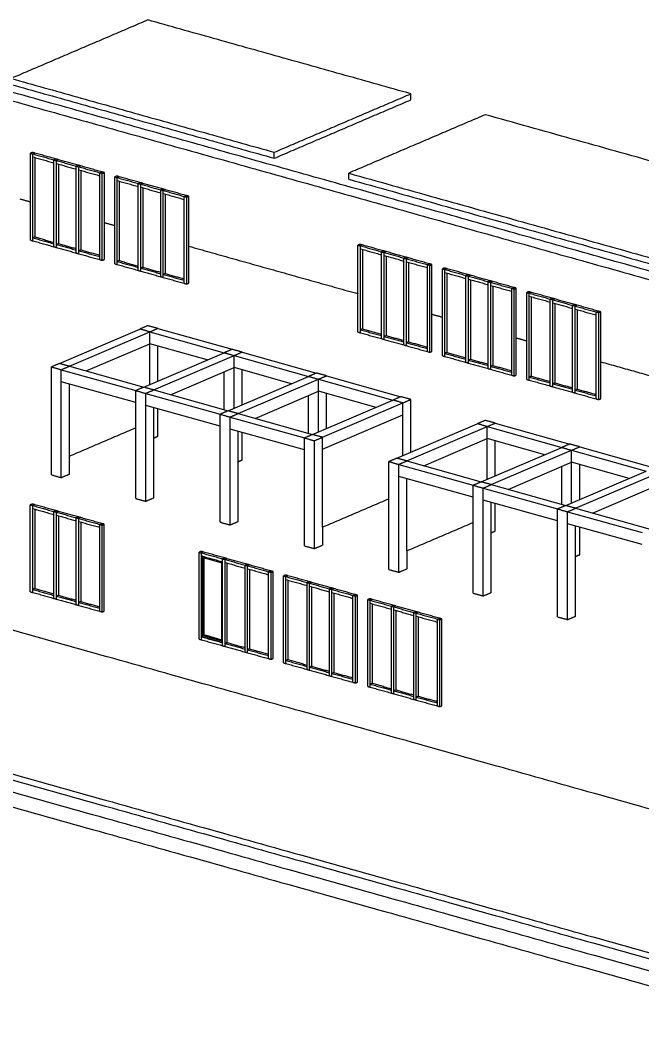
# Model space of a CAD drawing. Header units: millimetres. Extents: x 3762 to 3852, y 1236 to 1350.
# Drawn here: x 3800.55 to 3821.32, y 1309.18 to 1342.52 of the extents above; entities that cross this region are included whole.
import ezdxf

# ---------------------------------------------------------------- set-up
doc = ezdxf.new("R2010")
doc.units = ezdxf.units.MM
doc.layers.add('a-epipla', color=8, linetype='Continuous')

msp = doc.modelspace()

# ---------------------------------------------------------------- linework, layer by layer
at = {"layer": 'a-epipla'}
for p, q in [((3801.049, 1337.926), (3801.049, 1335.274)), ((3801.836, 1337.706), (3801.836, 1335.053)), ((3802.582, 1337.496), (3802.582, 1334.844)), ((3803.866, 1337.136), (3803.866, 1334.484)), ((3804.653, 1336.916), (3804.653, 1334.263)), ((3805.398, 1336.707), (3805.398, 1334.054)), ((3801.836, 1335.053), (3801.769, 1335.024)), ((3802.582, 1334.844), (3802.514, 1334.815)), ((3811.984, 1334.859), (3811.984, 1332.207)), ((3812.771, 1334.639), (3812.771, 1331.986)), ((3804.653, 1334.263), (3804.586, 1334.234)), ((3813.517, 1334.429), (3813.517, 1331.777)), ((3805.398, 1334.054), (3805.331, 1334.025)), ((3814.801, 1334.069), (3814.801, 1331.417)), ((3815.588, 1333.849), (3815.588, 1331.196)), ((3816.333, 1333.639), (3816.333, 1330.987)), ((3817.617, 1333.279), (3817.617, 1330.627)), ((3818.404, 1333.059), (3818.404, 1330.406)), ((3819.15, 1332.85), (3819.15, 1330.197)), ((3801.868, 1331.053), (3804.552, 1332.201)), ((3805.151, 1332.222), (3807.637, 1331.525)), ((3802.2, 1330.96), (3804.883, 1332.108)), ((3804.883, 1332.108), (3807.368, 1331.411)), ((3812.771, 1331.986), (3812.704, 1331.957)), ((3802.765, 1330.802), (3804.883, 1331.708)), ((3806.803, 1331.169), (3804.883, 1331.708)), ((3813.517, 1331.777), (3813.45, 1331.748)), ((3804.685, 1330.263), (3807.368, 1331.411)), ((3805.016, 1330.17), (3807.7, 1331.318)), ((3807.7, 1331.318), (3810.185, 1330.621)), ((3807.968, 1331.432), (3810.453, 1330.735)), ((3815.588, 1331.196), (3815.521, 1331.167)), ((3801.931, 1330.845), (3804.417, 1330.148)), ((3802.2, 1330.96), (3804.685, 1330.263)), ((3805.581, 1330.012), (3807.7, 1330.918)), ((3809.62, 1330.379), (3807.7, 1330.918)), ((3816.333, 1330.987), (3816.266, 1330.958)), ((3807.502, 1329.473), (3810.185, 1330.621)), ((3807.833, 1329.38), (3810.516, 1330.528)), ((3810.516, 1330.528), (3813.002, 1329.831)), ((3810.785, 1330.642), (3813.27, 1329.945)), ((3804.417, 1329.748), (3801.931, 1330.445)), ((3818.404, 1330.406), (3818.337, 1330.377)), ((3819.15, 1330.197), (3819.083, 1330.168)), ((3804.748, 1330.055), (3807.233, 1329.358)), ((3805.016, 1330.17), (3807.502, 1329.473)), ((3808.398, 1329.222), (3810.516, 1330.128)), ((3812.437, 1329.589), (3810.516, 1330.128)), ((3807.233, 1328.958), (3804.748, 1329.655)), ((3810.318, 1328.683), (3813.002, 1329.831)), ((3810.65, 1328.59), (3813.333, 1329.738)), ((3807.565, 1329.265), (3810.05, 1328.568)), ((3807.833, 1329.38), (3810.318, 1328.683)), ((3810.65, 1328.19), (3813.333, 1329.338)), ((3810.05, 1328.168), (3807.565, 1328.865)), ((3813.135, 1327.893), (3815.818, 1329.041)), ((3813.466, 1327.8), (3816.15, 1328.948)), ((3816.15, 1328.948), (3818.635, 1328.251)), ((3816.418, 1329.062), (3818.903, 1328.365)), ((3814.031, 1327.642), (3816.15, 1328.548)), ((3818.07, 1328.009), (3816.15, 1328.548)), ((3815.951, 1327.103), (3818.635, 1328.251)), ((3819.235, 1328.272), (3821.72, 1327.575)), ((3816.283, 1327.01), (3818.966, 1328.158)), ((3818.966, 1328.158), (3821.451, 1327.461)), ((3813.198, 1327.685), (3815.683, 1326.988)), ((3813.466, 1327.8), (3815.951, 1327.103)), ((3816.848, 1326.852), (3818.966, 1327.758)), ((3820.887, 1327.219), (3818.966, 1327.758)), ((3815.683, 1326.588), (3813.198, 1327.285)), ((3818.768, 1326.313), (3821.451, 1327.461)), ((3819.099, 1326.22), (3821.783, 1327.368)), ((3816.014, 1326.895), (3818.5, 1326.198)), ((3816.283, 1327.01), (3818.768, 1326.313)), ((3819.664, 1326.062), (3821.783, 1326.968)), ((3801.048, 1326.192), (3801.048, 1323.54)), ((3818.5, 1325.798), (3816.014, 1326.495)), ((3819.099, 1326.22), (3821.585, 1325.523)), ((3801.835, 1325.972), (3801.835, 1323.319)), ((3818.831, 1326.105), (3821.316, 1325.408)), ((3802.58, 1325.762), (3802.58, 1323.11)), ((3810.65, 1325.59), (3810.65, 1324.99)), ((3821.316, 1325.008), (3818.831, 1325.705)), ((3806.631, 1324.561), (3806.631, 1324.626)), ((3813.466, 1324.8), (3813.466, 1324.2)), ((3807.468, 1321.739), (3807.468, 1324.392)), ((3809.497, 1323.822), (3809.497, 1321.17)), ((3810.284, 1323.602), (3810.284, 1320.949)), ((3801.835, 1323.319), (3801.767, 1323.29)), ((3811.03, 1323.393), (3811.03, 1320.74)), ((3802.58, 1323.11), (3802.513, 1323.081)), ((3812.314, 1323.032), (3812.314, 1320.38)), ((3813.101, 1322.812), (3813.101, 1320.159)), ((3813.847, 1322.603), (3813.847, 1319.95)), ((3806.672, 1321.977), (3806.705, 1321.991)), ((3810.284, 1320.949), (3810.217, 1320.92)), ((3811.03, 1320.74), (3810.963, 1320.711)), ((3813.101, 1320.159), (3813.034, 1320.13)), ((3813.847, 1319.95), (3813.78, 1319.921))]:
    msp.add_line(p, q, dxfattribs=at)
at = {"layer": 'a-epipla', "color": 5, "lineweight": -3, "true_color": 0x0000ff}
for points in [[(3804.82, 1342.515), (3800.258, 1340.564)], [(3813.601, 1340.052), (3804.82, 1342.515)], [(3800.258, 1340.564), (3809.04, 1338.101)], [(3800.258, 1340.364), (3809.04, 1337.901)], [(3809.04, 1338.101), (3813.601, 1340.052)], [(3809.04, 1337.901), (3813.601, 1339.852)], [(3813.601, 1339.852), (3813.601, 1340.052)], [(3816.087, 1339.355), (3811.525, 1337.404)], [(3827.684, 1336.103), (3816.087, 1339.355)], [(3809.04, 1337.901), (3809.04, 1338.101)], [(3811.525, 1337.204), (3811.525, 1337.404)], [(3811.525, 1337.404), (3823.123, 1334.151)], [(3811.525, 1337.204), (3823.123, 1333.951)], [(3832.301, 1313.176), (3776.796, 1328.743)], [(3770.021, 1325.845), (3825.525, 1310.278)], [(3770.021, 1325.645), (3825.525, 1310.078)], [(3770.021, 1325.245), (3825.525, 1309.678)], [(3770.021, 1324.745), (3825.525, 1309.178)]]:
    msp.add_open_spline(points, degree=1, dxfattribs=at)
at = {"layer": 'a-epipla', "color": 96, "lineweight": -3, "true_color": 0x007f00}
for points in [[(3822.523, 1333.869), (3799.99, 1340.188)], [(3799.588, 1340.016), (3822.121, 1333.696)], [(3800.553, 1336.546), (3800.901, 1336.448)], [(3803.369, 1335.756), (3803.719, 1335.658)], [(3806.189, 1334.965), (3811.84, 1333.38)], [(3814.654, 1332.591), (3814.306, 1332.688)], [(3817.472, 1331.8), (3817.124, 1331.898)], [(3819.94, 1331.108), (3822.121, 1330.496)]]:
    msp.add_open_spline(points, degree=1, dxfattribs=at)
at = {"layer": 'a-epipla', "color": 7, "lineweight": -3}
for points in [[(3800.966, 1338.097), (3800.899, 1338.068)], [(3800.899, 1338.068), (3800.982, 1338.045)], [(3800.899, 1335.168), (3800.899, 1338.068)], [(3801.049, 1338.074), (3800.966, 1338.097)], [(3801.049, 1338.074), (3800.982, 1338.045)], [(3800.982, 1337.945), (3800.982, 1338.045)], [(3800.982, 1338.045), (3801.686, 1337.848)], [(3800.982, 1337.945), (3801.686, 1337.748)], [(3800.982, 1335.245), (3800.982, 1337.945)], [(3801.753, 1337.876), (3801.049, 1338.074)], [(3801.753, 1337.876), (3801.686, 1337.848)], [(3801.686, 1337.848), (3801.769, 1337.824)], [(3801.686, 1335.048), (3801.686, 1337.848)], [(3801.836, 1337.853), (3801.753, 1337.876)], [(3801.836, 1337.853), (3801.769, 1337.824)], [(3802.499, 1337.667), (3801.836, 1337.853)], [(3801.769, 1337.724), (3801.769, 1337.824)], [(3801.769, 1337.824), (3802.432, 1337.638)], [(3801.769, 1335.024), (3801.769, 1337.726)], [(3801.769, 1337.724), (3802.432, 1337.538)], [(3802.499, 1337.667), (3802.432, 1337.638)], [(3802.432, 1337.638), (3802.515, 1337.615)], [(3802.432, 1334.738), (3802.432, 1337.638)], [(3802.582, 1337.644), (3802.499, 1337.667)], [(3802.582, 1337.644), (3802.514, 1337.615)], [(3802.514, 1337.515), (3802.514, 1337.615)], [(3802.514, 1337.615), (3803.219, 1337.418)], [(3802.514, 1337.515), (3803.219, 1337.318)], [(3802.515, 1334.815), (3802.515, 1337.519)], [(3803.286, 1337.447), (3802.582, 1337.644)], [(3803.219, 1337.418), (3803.286, 1337.447)], [(3803.219, 1337.365), (3803.219, 1337.418)], [(3803.219, 1337.418), (3803.301, 1337.395)], [(3803.219, 1337.32), (3803.219, 1337.365)], [(3803.219, 1334.618), (3803.219, 1337.312)], [(3803.369, 1337.423), (3803.286, 1337.447)], [(3803.301, 1337.395), (3803.369, 1337.423)], [(3803.301, 1334.495), (3803.301, 1337.395)], [(3803.369, 1334.523), (3803.369, 1337.423)], [(3803.783, 1337.307), (3803.716, 1337.278)], [(3803.716, 1337.278), (3803.799, 1337.255)], [(3803.716, 1334.378), (3803.716, 1337.278)], [(3803.866, 1337.284), (3803.783, 1337.307)], [(3803.866, 1337.284), (3803.799, 1337.255)], [(3803.799, 1337.155), (3803.799, 1337.255)], [(3803.799, 1337.255), (3804.503, 1337.058)], [(3804.57, 1337.086), (3803.866, 1337.284)], [(3803.799, 1337.155), (3804.503, 1336.958)], [(3803.799, 1334.455), (3803.799, 1337.155)], [(3804.57, 1337.086), (3804.503, 1337.058)], [(3804.503, 1337.058), (3804.586, 1337.034)], [(3804.503, 1334.258), (3804.503, 1337.058)], [(3804.653, 1337.063), (3804.57, 1337.086)], [(3804.653, 1337.063), (3804.586, 1337.034)], [(3804.586, 1336.934), (3804.586, 1337.034)], [(3804.586, 1337.034), (3805.249, 1336.848)], [(3804.586, 1334.234), (3804.586, 1336.936)], [(3804.586, 1336.934), (3805.249, 1336.748)], [(3805.316, 1336.877), (3804.653, 1337.063)], [(3805.316, 1336.877), (3805.249, 1336.848)], [(3805.249, 1336.848), (3805.332, 1336.825)], [(3805.249, 1333.948), (3805.249, 1336.848)], [(3805.399, 1336.854), (3805.316, 1336.877)], [(3805.398, 1336.854), (3805.331, 1336.825)], [(3806.102, 1336.657), (3805.398, 1336.854)], [(3805.331, 1336.725), (3805.331, 1336.825)], [(3805.331, 1336.825), (3806.035, 1336.628)], [(3805.331, 1336.725), (3806.035, 1336.528)], [(3805.332, 1334.025), (3805.332, 1336.729)], [(3806.035, 1336.628), (3806.102, 1336.657)], [(3806.035, 1336.575), (3806.035, 1336.628)], [(3806.035, 1336.628), (3806.118, 1336.605)], [(3806.035, 1336.53), (3806.035, 1336.575)], [(3806.035, 1333.828), (3806.035, 1336.522)], [(3806.185, 1336.633), (3806.102, 1336.657)], [(3806.118, 1336.605), (3806.185, 1336.633)], [(3806.118, 1333.705), (3806.118, 1336.605)], [(3806.185, 1333.733), (3806.185, 1336.633)], [(3801.049, 1335.274), (3801.015, 1335.259), (3800.982, 1335.245)], [(3800.982, 1335.145), (3800.982, 1335.245)], [(3800.982, 1335.245), (3801.686, 1335.048)], [(3801.049, 1335.274), (3801.686, 1335.095)], [(3800.899, 1335.168), (3800.982, 1335.145)], [(3800.982, 1335.145), (3801.686, 1334.948)], [(3801.686, 1334.948), (3801.686, 1335.048)], [(3801.686, 1334.948), (3801.769, 1334.924)], [(3801.769, 1334.924), (3801.769, 1335.024)], [(3801.769, 1335.024), (3802.432, 1334.838)], [(3801.769, 1334.924), (3802.432, 1334.738)], [(3801.836, 1335.053), (3802.432, 1334.886)], [(3811.901, 1335.03), (3811.834, 1335.001)], [(3811.834, 1335.001), (3811.917, 1334.978)], [(3811.834, 1332.101), (3811.834, 1335.001)], [(3811.984, 1335.007), (3811.901, 1335.03)], [(3811.984, 1335.007), (3811.917, 1334.978)], [(3811.917, 1334.878), (3811.917, 1334.978)], [(3811.917, 1334.978), (3812.621, 1334.781)], [(3811.917, 1334.878), (3812.621, 1334.681)], [(3811.917, 1332.178), (3811.917, 1334.878)], [(3812.688, 1334.809), (3811.984, 1335.007)], [(3802.432, 1334.738), (3802.515, 1334.715)], [(3802.514, 1334.715), (3802.514, 1334.815)], [(3802.514, 1334.815), (3803.219, 1334.618)], [(3802.514, 1334.715), (3803.219, 1334.518)], [(3803.219, 1334.665), (3803.214, 1334.667)], [(3803.219, 1334.518), (3803.219, 1334.618)], [(3803.219, 1334.518), (3803.301, 1334.495)], [(3803.301, 1334.495), (3803.369, 1334.523)], [(3812.688, 1334.809), (3812.621, 1334.781)], [(3812.621, 1334.781), (3812.704, 1334.757)], [(3812.621, 1331.981), (3812.621, 1334.781)], [(3812.771, 1334.786), (3812.688, 1334.809)], [(3812.771, 1334.786), (3812.704, 1334.757)], [(3812.704, 1334.657), (3812.704, 1334.757)], [(3812.704, 1334.757), (3813.367, 1334.571)], [(3812.704, 1331.957), (3812.704, 1334.659)], [(3812.704, 1334.657), (3813.367, 1334.471)], [(3813.434, 1334.6), (3812.771, 1334.786)], [(3813.434, 1334.6), (3813.367, 1334.571)], [(3813.367, 1334.571), (3813.45, 1334.548)], [(3813.367, 1331.671), (3813.367, 1334.571)], [(3813.517, 1334.577), (3813.434, 1334.6)], [(3813.517, 1334.577), (3813.45, 1334.548)], [(3813.45, 1334.448), (3813.45, 1334.548)], [(3813.45, 1334.548), (3814.154, 1334.351)], [(3814.221, 1334.379), (3813.517, 1334.577)], [(3803.716, 1334.378), (3803.799, 1334.355)], [(3803.866, 1334.484), (3803.832, 1334.47), (3803.799, 1334.455)], [(3803.799, 1334.355), (3803.799, 1334.455)], [(3803.799, 1334.455), (3804.503, 1334.258)], [(3803.799, 1334.355), (3804.503, 1334.158)], [(3803.866, 1334.484), (3804.503, 1334.305)], [(3804.503, 1334.158), (3804.503, 1334.258)], [(3804.586, 1334.134), (3804.586, 1334.234)], [(3804.586, 1334.234), (3805.249, 1334.048)], [(3804.653, 1334.263), (3805.249, 1334.096)], [(3813.45, 1331.748), (3813.45, 1334.452)], [(3813.45, 1334.448), (3814.154, 1334.251)], [(3814.154, 1334.351), (3814.221, 1334.379)], [(3814.154, 1334.298), (3814.154, 1334.351)], [(3814.154, 1334.351), (3814.237, 1334.328)], [(3814.154, 1334.253), (3814.154, 1334.298)], [(3814.154, 1331.551), (3814.154, 1334.245)], [(3814.304, 1334.356), (3814.221, 1334.379)], [(3814.237, 1334.328), (3814.304, 1334.356)], [(3814.237, 1331.428), (3814.237, 1334.328)], [(3814.304, 1331.456), (3814.304, 1334.356)], [(3814.718, 1334.24), (3814.651, 1334.211)], [(3814.651, 1334.211), (3814.734, 1334.188)], [(3814.651, 1331.311), (3814.651, 1334.211)], [(3814.801, 1334.217), (3814.718, 1334.24)], [(3814.801, 1334.217), (3814.734, 1334.188)], [(3814.734, 1334.088), (3814.734, 1334.188)], [(3814.734, 1334.188), (3815.438, 1333.991)], [(3815.505, 1334.019), (3814.801, 1334.217)], [(3804.503, 1334.158), (3804.586, 1334.134)], [(3804.586, 1334.134), (3805.249, 1333.948)], [(3805.249, 1333.948), (3805.332, 1333.925)], [(3805.331, 1333.925), (3805.331, 1334.025)], [(3805.331, 1334.025), (3806.035, 1333.828)], [(3805.331, 1333.925), (3806.035, 1333.728)], [(3806.035, 1333.875), (3806.03, 1333.877)], [(3814.734, 1334.088), (3815.438, 1333.891)], [(3814.734, 1331.388), (3814.734, 1334.088)], [(3815.505, 1334.019), (3815.438, 1333.991)], [(3815.438, 1333.991), (3815.521, 1333.967)], [(3815.438, 1331.191), (3815.438, 1333.991)], [(3815.588, 1333.996), (3815.505, 1334.019)], [(3815.588, 1333.996), (3815.521, 1333.967)], [(3815.521, 1333.867), (3815.521, 1333.967)], [(3815.521, 1333.967), (3816.184, 1333.781)], [(3815.521, 1331.167), (3815.521, 1333.869)], [(3815.521, 1333.867), (3816.184, 1333.681)], [(3816.251, 1333.81), (3815.588, 1333.996)], [(3806.035, 1333.728), (3806.035, 1333.828)], [(3806.035, 1333.728), (3806.118, 1333.705)], [(3806.118, 1333.705), (3806.185, 1333.733)], [(3816.251, 1333.81), (3816.184, 1333.781)], [(3816.184, 1333.781), (3816.267, 1333.758)], [(3816.184, 1330.881), (3816.184, 1333.781)], [(3816.334, 1333.787), (3816.251, 1333.81)], [(3816.333, 1333.787), (3816.266, 1333.758)], [(3816.266, 1333.658), (3816.266, 1333.758)], [(3816.266, 1333.758), (3816.97, 1333.561)], [(3816.266, 1333.658), (3816.97, 1333.461)], [(3816.267, 1330.958), (3816.267, 1333.662)], [(3817.037, 1333.59), (3816.333, 1333.787)], [(3816.97, 1333.561), (3817.037, 1333.59)], [(3816.97, 1333.508), (3816.97, 1333.561)], [(3816.97, 1333.561), (3817.053, 1333.538)], [(3817.12, 1333.566), (3817.037, 1333.59)], [(3817.053, 1333.538), (3817.12, 1333.566)], [(3817.053, 1330.638), (3817.053, 1333.538)], [(3817.12, 1330.666), (3817.12, 1333.566)], [(3816.97, 1333.463), (3816.97, 1333.508)], [(3816.97, 1330.761), (3816.97, 1333.455)], [(3817.535, 1333.45), (3817.467, 1333.421)], [(3817.467, 1333.421), (3817.55, 1333.398)], [(3817.467, 1330.521), (3817.467, 1333.421)], [(3817.617, 1333.427), (3817.535, 1333.45)], [(3817.617, 1333.427), (3817.55, 1333.398)], [(3817.55, 1333.298), (3817.55, 1333.398)], [(3817.55, 1333.398), (3818.254, 1333.201)], [(3817.55, 1333.298), (3818.254, 1333.101)], [(3817.55, 1330.598), (3817.55, 1333.298)], [(3818.322, 1333.229), (3817.617, 1333.427)], [(3818.322, 1333.229), (3818.254, 1333.201)], [(3818.254, 1333.201), (3818.337, 1333.177)], [(3818.254, 1330.401), (3818.254, 1333.201)], [(3818.404, 1333.206), (3818.322, 1333.229)], [(3818.404, 1333.206), (3818.337, 1333.177)], [(3818.337, 1333.077), (3818.337, 1333.177)], [(3818.337, 1333.177), (3819.001, 1332.991)], [(3819.068, 1333.02), (3818.404, 1333.206)], [(3818.337, 1330.377), (3818.337, 1333.079)], [(3818.337, 1333.077), (3819.001, 1332.891)], [(3819.068, 1333.02), (3819.001, 1332.991)], [(3819.001, 1332.991), (3819.084, 1332.968)], [(3819.001, 1330.091), (3819.001, 1332.991)], [(3819.151, 1332.997), (3819.068, 1333.02)], [(3819.15, 1332.997), (3819.083, 1332.968)], [(3819.083, 1332.868), (3819.083, 1332.968)], [(3819.083, 1332.968), (3819.787, 1332.771)], [(3819.083, 1332.868), (3819.787, 1332.671)], [(3819.084, 1330.168), (3819.084, 1332.872)], [(3819.854, 1332.8), (3819.15, 1332.997)], [(3819.787, 1332.771), (3819.854, 1332.8)], [(3819.787, 1332.718), (3819.787, 1332.771)], [(3819.787, 1332.771), (3819.87, 1332.748)], [(3819.787, 1332.673), (3819.787, 1332.718)], [(3819.787, 1329.971), (3819.787, 1332.665)], [(3819.937, 1332.776), (3819.854, 1332.8)], [(3819.87, 1332.748), (3819.937, 1332.776)], [(3819.87, 1329.848), (3819.87, 1332.748)], [(3819.937, 1329.876), (3819.937, 1332.776)], [(3811.984, 1332.207), (3811.951, 1332.192), (3811.917, 1332.178)], [(3811.917, 1332.078), (3811.917, 1332.178)], [(3811.917, 1332.178), (3812.621, 1331.981)], [(3811.984, 1332.207), (3812.621, 1332.028)], [(3811.834, 1332.101), (3811.917, 1332.078)], [(3811.917, 1332.078), (3812.621, 1331.881)], [(3812.621, 1331.881), (3812.621, 1331.981)], [(3812.621, 1331.881), (3812.704, 1331.857)], [(3812.704, 1331.857), (3812.704, 1331.957)], [(3812.704, 1331.957), (3813.367, 1331.771)], [(3812.704, 1331.857), (3813.367, 1331.671)], [(3812.771, 1331.986), (3813.367, 1331.819)], [(3813.367, 1331.671), (3813.45, 1331.648)], [(3813.45, 1331.648), (3813.45, 1331.748)], [(3813.45, 1331.748), (3814.154, 1331.551)], [(3813.45, 1331.648), (3814.154, 1331.451)], [(3814.154, 1331.598), (3814.149, 1331.6)], [(3814.154, 1331.451), (3814.154, 1331.551)], [(3814.154, 1331.451), (3814.237, 1331.428)], [(3814.237, 1331.428), (3814.304, 1331.456)], [(3814.651, 1331.311), (3814.734, 1331.288)], [(3814.801, 1331.417), (3814.767, 1331.403), (3814.734, 1331.388)], [(3814.734, 1331.288), (3814.734, 1331.388)], [(3814.734, 1331.388), (3815.438, 1331.191)], [(3814.734, 1331.288), (3815.438, 1331.091)], [(3814.801, 1331.417), (3815.438, 1331.238)], [(3815.438, 1331.091), (3815.438, 1331.191)], [(3815.588, 1331.196), (3816.184, 1331.029)], [(3815.438, 1331.091), (3815.521, 1331.067)], [(3815.521, 1331.067), (3815.521, 1331.167)], [(3815.521, 1331.167), (3816.184, 1330.981)], [(3815.521, 1331.067), (3816.184, 1330.881)], [(3816.184, 1330.881), (3816.267, 1330.858)], [(3816.266, 1330.858), (3816.266, 1330.958)], [(3816.266, 1330.958), (3816.97, 1330.761)], [(3816.266, 1330.858), (3816.97, 1330.661)], [(3816.97, 1330.808), (3816.965, 1330.81)], [(3816.97, 1330.661), (3816.97, 1330.761)], [(3816.97, 1330.661), (3817.053, 1330.638)], [(3817.053, 1330.638), (3817.12, 1330.666)], [(3817.467, 1330.521), (3817.55, 1330.498)], [(3817.617, 1330.627), (3817.584, 1330.613), (3817.55, 1330.598)], [(3817.55, 1330.498), (3817.55, 1330.598)], [(3817.55, 1330.598), (3818.254, 1330.401)], [(3817.617, 1330.627), (3818.254, 1330.448)], [(3817.55, 1330.498), (3818.254, 1330.301)], [(3818.254, 1330.301), (3818.254, 1330.401)], [(3818.254, 1330.301), (3818.337, 1330.277)], [(3818.337, 1330.277), (3818.337, 1330.377)], [(3818.337, 1330.377), (3819.001, 1330.191)], [(3818.337, 1330.277), (3819.001, 1330.091)], [(3818.404, 1330.406), (3819.001, 1330.239)], [(3819.001, 1330.091), (3819.084, 1330.068)], [(3819.083, 1330.068), (3819.083, 1330.168)], [(3819.083, 1330.168), (3819.787, 1329.971)], [(3819.083, 1330.068), (3819.787, 1329.871)], [(3819.787, 1330.018), (3819.782, 1330.02)], [(3819.787, 1329.871), (3819.787, 1329.971)], [(3819.787, 1329.871), (3819.87, 1329.848)], [(3819.87, 1329.848), (3819.937, 1329.876)], [(3800.965, 1326.363), (3800.898, 1326.334)], [(3800.898, 1326.334), (3800.98, 1326.311)], [(3800.898, 1323.434), (3800.898, 1326.334)], [(3801.048, 1326.34), (3800.965, 1326.363)], [(3801.048, 1326.34), (3800.98, 1326.311)], [(3800.98, 1326.211), (3800.98, 1326.311)], [(3800.98, 1326.311), (3801.685, 1326.114)], [(3800.98, 1326.211), (3801.685, 1326.014)], [(3800.98, 1323.511), (3800.98, 1326.211)], [(3801.752, 1326.142), (3801.048, 1326.34)], [(3801.752, 1326.142), (3801.685, 1326.114)], [(3801.685, 1326.114), (3801.767, 1326.09)], [(3801.685, 1323.314), (3801.685, 1326.114)], [(3801.835, 1326.119), (3801.752, 1326.142)], [(3801.835, 1326.119), (3801.767, 1326.09)], [(3801.767, 1325.99), (3801.767, 1326.09)], [(3801.767, 1326.09), (3802.431, 1325.904)], [(3801.767, 1323.29), (3801.767, 1325.992)], [(3801.767, 1325.99), (3802.431, 1325.804)], [(3802.498, 1325.933), (3801.835, 1326.119)], [(3802.498, 1325.933), (3802.431, 1325.904)], [(3802.431, 1325.904), (3802.514, 1325.881)], [(3802.431, 1323.004), (3802.431, 1325.904)], [(3802.581, 1325.91), (3802.498, 1325.933)], [(3802.58, 1325.91), (3802.513, 1325.881)], [(3802.513, 1325.781), (3802.513, 1325.881)], [(3802.513, 1325.881), (3803.217, 1325.684)], [(3803.284, 1325.712), (3802.58, 1325.91)], [(3802.513, 1325.781), (3803.217, 1325.584)], [(3802.514, 1323.081), (3802.514, 1325.785)], [(3803.217, 1325.684), (3803.284, 1325.712)], [(3803.217, 1325.631), (3803.217, 1325.684)], [(3803.217, 1325.684), (3803.3, 1325.661)], [(3803.217, 1325.586), (3803.217, 1325.631)], [(3803.217, 1322.884), (3803.217, 1325.578)], [(3803.367, 1325.689), (3803.284, 1325.712)], [(3803.3, 1325.661), (3803.367, 1325.689)], [(3803.3, 1322.761), (3803.3, 1325.661)], [(3803.367, 1322.789), (3803.367, 1325.689)], [(3806.598, 1324.783), (3806.531, 1324.754)], [(3806.531, 1321.854), (3806.531, 1324.754)], [(3806.531, 1324.754), (3806.614, 1324.731)], [(3806.681, 1324.76), (3806.598, 1324.783)], [(3806.681, 1324.76), (3806.614, 1324.731)], [(3806.614, 1324.631), (3806.614, 1324.731)], [(3806.614, 1324.731), (3807.318, 1324.534)], [(3806.614, 1324.631), (3807.318, 1324.434)], [(3806.672, 1324.577), (3806.672, 1324.615)], [(3806.672, 1324.577), (3807.293, 1324.402)], [(3806.672, 1321.977), (3806.672, 1324.575)], [(3807.385, 1324.562), (3806.681, 1324.76)], [(3806.705, 1321.991), (3806.705, 1324.567)], [(3807.385, 1324.562), (3807.318, 1324.534)], [(3807.318, 1324.534), (3807.401, 1324.51)], [(3807.318, 1321.634), (3807.318, 1324.534)], [(3807.468, 1324.539), (3807.385, 1324.562)], [(3807.468, 1324.539), (3807.401, 1324.51)], [(3807.401, 1324.51), (3808.064, 1324.324)], [(3807.401, 1324.41), (3807.401, 1324.51)], [(3808.131, 1324.353), (3807.468, 1324.539)], [(3807.293, 1324.402), (3807.293, 1324.441)], [(3807.401, 1324.41), (3808.064, 1324.224)], [(3807.401, 1321.71), (3807.401, 1324.41)], [(3808.131, 1324.353), (3808.064, 1324.324)], [(3808.064, 1324.324), (3808.147, 1324.301)], [(3808.064, 1321.424), (3808.064, 1324.324)], [(3808.214, 1324.33), (3808.131, 1324.353)], [(3808.213, 1324.33), (3808.146, 1324.301)], [(3808.146, 1324.201), (3808.146, 1324.301)], [(3808.146, 1324.301), (3808.851, 1324.104)], [(3808.146, 1324.201), (3808.851, 1324.004)], [(3808.147, 1321.501), (3808.147, 1324.201)], [(3808.918, 1324.132), (3808.213, 1324.33)], [(3808.213, 1324.182), (3808.213, 1321.53)], [(3808.918, 1324.132), (3808.851, 1324.104)], [(3808.851, 1324.104), (3808.933, 1324.081)], [(3808.851, 1321.204), (3808.851, 1324.104)], [(3809, 1324.109), (3808.918, 1324.132)], [(3808.933, 1324.081), (3809, 1324.109)], [(3808.933, 1321.181), (3808.933, 1324.081)], [(3809, 1321.209), (3809, 1324.109)], [(3809.415, 1323.993), (3809.348, 1323.964)], [(3809.348, 1323.964), (3809.43, 1323.941)], [(3809.348, 1321.064), (3809.348, 1323.964)], [(3809.497, 1323.97), (3809.415, 1323.993)], [(3809.497, 1323.97), (3809.43, 1323.941)], [(3809.43, 1323.841), (3809.43, 1323.941)], [(3809.43, 1323.941), (3810.135, 1323.744)], [(3809.43, 1323.841), (3810.135, 1323.644)], [(3809.43, 1321.141), (3809.43, 1323.841)], [(3810.202, 1323.772), (3809.497, 1323.97)], [(3801.048, 1323.54), (3801.014, 1323.525), (3800.98, 1323.511)], [(3800.98, 1323.411), (3800.98, 1323.511)], [(3800.98, 1323.511), (3801.685, 1323.314)], [(3801.048, 1323.54), (3801.685, 1323.361)], [(3810.202, 1323.772), (3810.135, 1323.744)], [(3810.135, 1323.744), (3810.217, 1323.72)], [(3810.135, 1320.944), (3810.135, 1323.744)], [(3810.284, 1323.749), (3810.202, 1323.772)], [(3810.284, 1323.749), (3810.217, 1323.72)], [(3810.217, 1323.62), (3810.217, 1323.72)], [(3810.217, 1323.72), (3810.881, 1323.534)], [(3810.217, 1320.92), (3810.217, 1323.622)], [(3810.217, 1323.62), (3810.881, 1323.434)], [(3810.948, 1323.563), (3810.284, 1323.749)], [(3810.948, 1323.563), (3810.881, 1323.534)], [(3810.881, 1323.534), (3810.964, 1323.511)], [(3810.881, 1320.634), (3810.881, 1323.534)], [(3811.031, 1323.54), (3810.948, 1323.563)], [(3811.03, 1323.54), (3810.963, 1323.511)], [(3810.963, 1323.411), (3810.963, 1323.511)], [(3810.963, 1323.511), (3811.667, 1323.314)], [(3811.734, 1323.343), (3811.03, 1323.54)], [(3800.898, 1323.434), (3800.98, 1323.411)], [(3800.98, 1323.411), (3801.685, 1323.214)], [(3801.685, 1323.214), (3801.685, 1323.314)], [(3801.685, 1323.214), (3801.767, 1323.19)], [(3801.767, 1323.19), (3801.767, 1323.29)], [(3801.767, 1323.29), (3802.431, 1323.104)], [(3801.767, 1323.19), (3802.431, 1323.004)], [(3801.835, 1323.319), (3802.431, 1323.152)], [(3810.963, 1323.411), (3811.667, 1323.214)], [(3810.964, 1320.711), (3810.964, 1323.415)], [(3811.667, 1323.314), (3811.734, 1323.343)], [(3811.667, 1323.261), (3811.667, 1323.314)], [(3811.667, 1323.314), (3811.75, 1323.291)], [(3811.667, 1323.216), (3811.667, 1323.261)], [(3811.667, 1320.514), (3811.667, 1323.208)], [(3811.817, 1323.319), (3811.734, 1323.343)], [(3811.75, 1323.291), (3811.817, 1323.319)], [(3811.75, 1320.391), (3811.75, 1323.291)], [(3811.817, 1320.419), (3811.817, 1323.319)], [(3812.231, 1323.203), (3812.164, 1323.174)], [(3812.164, 1323.174), (3812.247, 1323.151)], [(3812.164, 1320.274), (3812.164, 1323.174)], [(3812.314, 1323.18), (3812.231, 1323.203)], [(3812.314, 1323.18), (3812.247, 1323.151)], [(3813.018, 1322.982), (3812.314, 1323.18)], [(3802.431, 1323.004), (3802.514, 1322.981)], [(3802.513, 1322.981), (3802.513, 1323.081)], [(3802.513, 1323.081), (3803.217, 1322.884)], [(3802.513, 1322.981), (3803.217, 1322.784)], [(3803.217, 1322.931), (3803.212, 1322.933)], [(3803.217, 1322.784), (3803.217, 1322.884)], [(3812.247, 1323.051), (3812.247, 1323.151)], [(3812.247, 1323.151), (3812.951, 1322.954)], [(3812.247, 1323.051), (3812.951, 1322.854)], [(3812.247, 1320.351), (3812.247, 1323.051)], [(3813.018, 1322.982), (3812.951, 1322.954)], [(3812.951, 1322.954), (3813.034, 1322.93)], [(3812.951, 1320.154), (3812.951, 1322.954)], [(3813.101, 1322.959), (3813.018, 1322.982)], [(3813.101, 1322.959), (3813.034, 1322.93)], [(3813.034, 1322.83), (3813.034, 1322.93)], [(3813.034, 1322.93), (3813.697, 1322.744)], [(3813.765, 1322.773), (3813.101, 1322.959)], [(3803.217, 1322.784), (3803.3, 1322.761)], [(3803.3, 1322.761), (3803.367, 1322.789)], [(3813.034, 1320.13), (3813.034, 1322.832)], [(3813.034, 1322.83), (3813.697, 1322.644)], [(3813.765, 1322.773), (3813.697, 1322.744)], [(3813.697, 1322.744), (3813.78, 1322.721)], [(3813.697, 1319.844), (3813.697, 1322.744)], [(3813.847, 1322.75), (3813.765, 1322.773)], [(3813.847, 1322.75), (3813.78, 1322.721)], [(3813.78, 1322.621), (3813.78, 1322.721)], [(3813.78, 1322.721), (3814.484, 1322.524)], [(3813.78, 1319.921), (3813.78, 1322.625)], [(3813.78, 1322.621), (3814.484, 1322.424)], [(3814.551, 1322.553), (3813.847, 1322.75)], [(3814.484, 1322.524), (3814.551, 1322.553)], [(3814.484, 1322.471), (3814.484, 1322.524)], [(3814.484, 1322.524), (3814.567, 1322.501)], [(3814.634, 1322.529), (3814.551, 1322.553)], [(3814.567, 1322.501), (3814.634, 1322.529)], [(3814.634, 1319.629), (3814.634, 1322.529)], [(3814.484, 1322.426), (3814.484, 1322.471)], [(3814.484, 1319.724), (3814.484, 1322.418)], [(3814.567, 1319.601), (3814.567, 1322.501)], [(3806.531, 1321.854), (3806.614, 1321.831)], [(3806.631, 1321.938), (3806.614, 1321.931)], [(3806.614, 1321.831), (3806.614, 1321.931)], [(3806.614, 1321.931), (3807.318, 1321.734)], [(3806.672, 1321.977), (3807.293, 1321.802)], [(3806.672, 1321.927), (3806.672, 1321.977)], [(3806.614, 1321.831), (3807.318, 1321.634)], [(3807.293, 1321.789), (3807.293, 1321.802)], [(3807.293, 1321.752), (3807.293, 1321.789)], [(3807.293, 1321.752), (3807.318, 1321.746)], [(3807.318, 1321.634), (3807.401, 1321.61)], [(3807.468, 1321.739), (3807.401, 1321.71)], [(3807.401, 1321.61), (3807.401, 1321.71)], [(3807.401, 1321.71), (3808.064, 1321.524)], [(3807.401, 1321.61), (3808.064, 1321.424)], [(3807.468, 1321.739), (3808.064, 1321.572)], [(3808.213, 1321.53), (3808.146, 1321.501)], [(3808.213, 1321.53), (3808.851, 1321.351)], [(3808.064, 1321.424), (3808.147, 1321.401)], [(3808.146, 1321.401), (3808.146, 1321.501)], [(3808.146, 1321.501), (3808.851, 1321.304)], [(3808.146, 1321.401), (3808.851, 1321.204)], [(3808.851, 1321.204), (3808.933, 1321.181)], [(3808.933, 1321.181), (3809, 1321.209)], [(3809.348, 1321.064), (3809.43, 1321.041)], [(3809.497, 1321.17), (3809.464, 1321.156), (3809.43, 1321.141)], [(3809.43, 1321.041), (3809.43, 1321.141)], [(3809.43, 1321.141), (3810.135, 1320.944)], [(3809.43, 1321.041), (3810.135, 1320.844)], [(3809.497, 1321.17), (3810.135, 1320.991)], [(3810.135, 1320.844), (3810.135, 1320.944)], [(3810.135, 1320.844), (3810.217, 1320.82)], [(3810.217, 1320.82), (3810.217, 1320.92)], [(3810.217, 1320.92), (3810.881, 1320.734)], [(3810.284, 1320.949), (3810.881, 1320.782)], [(3810.217, 1320.82), (3810.881, 1320.634)], [(3810.881, 1320.634), (3810.964, 1320.611)], [(3810.963, 1320.611), (3810.963, 1320.711)], [(3810.963, 1320.711), (3811.667, 1320.514)], [(3810.963, 1320.611), (3811.667, 1320.414)], [(3811.667, 1320.561), (3811.662, 1320.563)], [(3811.667, 1320.414), (3811.667, 1320.514)], [(3811.667, 1320.414), (3811.75, 1320.391)], [(3811.75, 1320.391), (3811.817, 1320.419)], [(3812.164, 1320.274), (3812.247, 1320.251)], [(3812.314, 1320.38), (3812.281, 1320.366), (3812.247, 1320.351)], [(3812.247, 1320.251), (3812.247, 1320.351)], [(3812.247, 1320.351), (3812.951, 1320.154)], [(3812.247, 1320.251), (3812.951, 1320.054)], [(3812.314, 1320.38), (3812.951, 1320.201)], [(3812.951, 1320.054), (3812.951, 1320.154)], [(3812.951, 1320.054), (3813.034, 1320.03)], [(3813.034, 1320.03), (3813.034, 1320.13)], [(3813.034, 1320.13), (3813.697, 1319.944)], [(3813.034, 1320.03), (3813.697, 1319.844)], [(3813.101, 1320.159), (3813.697, 1319.992)], [(3813.697, 1319.844), (3813.78, 1319.821)], [(3813.78, 1319.821), (3813.78, 1319.921)], [(3813.78, 1319.921), (3814.484, 1319.724)], [(3813.78, 1319.821), (3814.484, 1319.624)], [(3814.484, 1319.771), (3814.479, 1319.773)], [(3814.484, 1319.624), (3814.484, 1319.724)], [(3814.484, 1319.624), (3814.567, 1319.601)], [(3814.567, 1319.601), (3814.634, 1319.629)]]:
    msp.add_open_spline(points, degree=1, dxfattribs=at)
for points, knots in [([(3802.582, 1334.844), (3803.178, 1334.677), (3803.214, 1334.667)], [0.1, 0.1, 0.8198201, 0.8630208, 0.8630208]), ([(3805.398, 1334.054), (3805.994, 1333.887), (3806.03, 1333.877)], [0.1, 0.1, 0.8198201, 0.8630208, 0.8630208]), ([(3813.517, 1331.777), (3814.113, 1331.61), (3814.149, 1331.6)], [0.1, 0.1, 0.8198201, 0.8630208, 0.8630208]), ([(3816.333, 1330.987), (3816.93, 1330.82), (3816.965, 1330.81)], [0.1, 0.1, 0.8198201, 0.8630208, 0.8630208]), ([(3819.15, 1330.197), (3819.746, 1330.03), (3819.782, 1330.02)], [0.1, 0.1, 0.8198201, 0.8630208, 0.8630208]), ([(3806.614, 1321.931), (3806.614, 1324.628), (3806.614, 1324.631)], [0.1, 0.1, 2.796569, 2.8, 2.8]), ([(3806.631, 1321.938), (3806.631, 1321.946), (3806.631, 1321.963), (3806.631, 1324.561)], [0.025337, 0.025337, 0.032677, 0.05, 2.648319, 2.648319]), ([(3807.293, 1321.8), (3807.293, 1324.4), (3807.293, 1324.402)], [0.047862, 0.047862, 2.64724, 2.65, 2.65]), ([(3802.58, 1323.11), (3803.176, 1322.943), (3803.212, 1322.933)], [0.1, 0.1, 0.8198201, 0.8630208, 0.8630208]), ([(3806.631, 1321.938), (3806.672, 1321.927), (3807.293, 1321.752)], [-0.05, -0.05, 0, 0.75, 0.75]), ([(3807.293, 1321.826), (3807.291, 1321.827), (3806.705, 1321.991)], [0.8404892, 0.8404892, 0.8429488, 1.55, 1.55]), ([(3811.03, 1320.74), (3811.626, 1320.573), (3811.662, 1320.563)], [0.1, 0.1, 0.8198201, 0.8630208, 0.8630208]), ([(3813.847, 1319.95), (3814.443, 1319.783), (3814.479, 1319.773)], [0.1, 0.1, 0.8198201, 0.8630208, 0.8630208])]:
    msp.add_open_spline(points, degree=1, knots=knots, dxfattribs=at)
at = {"layer": 'a-epipla', "color": 12, "lineweight": -3, "true_color": 0xc80000}
for points in [[(3804.82, 1332.315), (3804.552, 1332.201)], [(3805.151, 1332.222), (3804.82, 1332.315)], [(3804.883, 1332.108), (3805.151, 1332.222)], [(3805.151, 1330.462), (3805.151, 1331.632)], [(3807.637, 1331.525), (3807.368, 1331.411)], [(3807.968, 1331.432), (3807.637, 1331.525)], [(3807.368, 1331.411), (3807.7, 1331.318)], [(3807.7, 1331.318), (3807.968, 1331.432)], [(3807.7, 1329.558), (3807.7, 1331.318)], [(3801.868, 1331.053), (3801.6, 1330.938)], [(3801.6, 1330.938), (3801.931, 1330.845)], [(3802.2, 1330.96), (3801.868, 1331.053)], [(3801.931, 1330.845), (3802.2, 1330.96)], [(3807.968, 1329.672), (3807.968, 1330.842)], [(3807.368, 1329.51), (3807.368, 1330.776)], [(3810.453, 1330.735), (3810.185, 1330.621)], [(3810.185, 1330.621), (3810.516, 1330.528)], [(3810.785, 1330.642), (3810.453, 1330.735)], [(3810.516, 1330.528), (3810.785, 1330.642)], [(3810.516, 1328.768), (3810.516, 1330.528)], [(3804.685, 1330.263), (3804.417, 1330.148)], [(3805.016, 1330.17), (3804.685, 1330.263)], [(3804.417, 1330.148), (3804.748, 1330.055)], [(3804.748, 1330.055), (3805.016, 1330.17)], [(3810.185, 1328.72), (3810.185, 1329.986)], [(3810.785, 1328.885), (3810.785, 1330.052)], [(3813.27, 1329.945), (3813.002, 1329.831)], [(3813.601, 1329.852), (3813.27, 1329.945)], [(3813.333, 1329.738), (3813.601, 1329.852)], [(3813.601, 1328.092), (3813.601, 1329.852)], [(3805.151, 1328.622), (3805.151, 1329.542)], [(3807.502, 1329.473), (3807.233, 1329.358)], [(3807.233, 1329.358), (3807.565, 1329.265)], [(3807.833, 1329.38), (3807.502, 1329.473)], [(3807.565, 1329.265), (3807.833, 1329.38)], [(3816.087, 1329.155), (3815.818, 1329.041)], [(3816.418, 1329.062), (3816.087, 1329.155)], [(3816.15, 1328.948), (3816.418, 1329.062)], [(3805.018, 1328.565), (3805.151, 1328.622)], [(3810.318, 1328.683), (3810.05, 1328.568)], [(3810.05, 1328.568), (3810.381, 1328.475)], [(3810.65, 1328.59), (3810.318, 1328.683)], [(3810.381, 1328.475), (3810.65, 1328.59)], [(3810.65, 1325.59), (3810.65, 1328.59)], [(3816.418, 1327.302), (3816.418, 1328.472)], [(3818.903, 1328.365), (3818.635, 1328.251)], [(3818.635, 1328.251), (3818.966, 1328.158)], [(3819.235, 1328.272), (3818.903, 1328.365)], [(3818.966, 1328.158), (3819.235, 1328.272)], [(3813.135, 1327.893), (3812.866, 1327.778)], [(3813.466, 1327.8), (3813.135, 1327.893)], [(3818.966, 1326.398), (3818.966, 1328.158)], [(3807.836, 1327.776), (3807.968, 1327.832)], [(3812.866, 1327.778), (3813.198, 1327.685)], [(3813.198, 1327.685), (3813.466, 1327.8)], [(3818.635, 1326.35), (3818.635, 1327.616)], [(3819.235, 1326.512), (3819.235, 1327.682)], [(3801.6, 1327.338), (3801.931, 1327.245)], [(3801.931, 1327.245), (3802.2, 1327.36)], [(3815.951, 1327.103), (3815.683, 1326.988)], [(3815.683, 1326.988), (3816.014, 1326.895)], [(3816.283, 1327.01), (3815.951, 1327.103)], [(3816.014, 1326.895), (3816.283, 1327.01)], [(3804.417, 1326.548), (3804.748, 1326.455)], [(3804.748, 1326.455), (3805.016, 1326.57)], [(3818.768, 1326.313), (3818.5, 1326.198)], [(3818.5, 1326.198), (3818.831, 1326.105)], [(3819.099, 1326.22), (3818.768, 1326.313)], [(3818.831, 1326.105), (3819.099, 1326.22)], [(3807.233, 1325.758), (3807.565, 1325.665)], [(3807.565, 1325.665), (3807.833, 1325.78)], [(3816.284, 1325.405), (3816.418, 1325.462)], [(3810.05, 1324.968), (3810.381, 1324.875)], [(3810.381, 1324.875), (3810.65, 1324.99)], [(3819.101, 1324.616), (3819.235, 1324.672)], [(3812.866, 1324.178), (3813.198, 1324.085)], [(3813.198, 1324.085), (3813.466, 1324.2)], [(3815.683, 1323.388), (3816.014, 1323.295)], [(3816.014, 1323.295), (3816.283, 1323.41)], [(3818.5, 1322.598), (3818.831, 1322.505)], [(3818.831, 1322.505), (3819.099, 1322.62)]]:
    msp.add_open_spline(points, degree=1, dxfattribs=at)
at = {"layer": 'a-epipla', "color": 192, "lineweight": -3, "true_color": 0x7d26cd}
for points in [[(3804.883, 1332.108), (3804.552, 1332.201)], [(3804.883, 1330.348), (3804.883, 1332.108)], [(3813.333, 1329.738), (3813.002, 1329.831)], [(3813.333, 1327.978), (3813.333, 1329.738)], [(3802.2, 1327.96), (3804.417, 1328.908)], [(3816.15, 1328.948), (3815.818, 1329.041)], [(3816.15, 1327.188), (3816.15, 1328.948)], [(3813.466, 1324.8), (3813.466, 1327.21)], [(3810.65, 1325.59), (3812.867, 1326.538)], [(3813.466, 1324.8), (3815.684, 1325.749)]]:
    msp.add_open_spline(points, degree=1, dxfattribs=at)
at = {"layer": 'a-epipla', "color": 12, "lineweight": -3, "true_color": 0xc80000}
for points, knots in [([(3801.6, 1327.338), (3801.6, 1327.938), (3801.6, 1330.938)], [-0.6, -0.6, 0, 3, 3]), ([(3801.931, 1327.245), (3801.931, 1327.845), (3801.931, 1330.845)], [-0.6, -0.6, 0, 3, 3]), ([(3802.2, 1327.36), (3802.2, 1327.96), (3802.2, 1330.37)], [-0.6, -0.6, 0, 2.409969, 2.409969]), ([(3804.417, 1326.548), (3804.417, 1327.148), (3804.417, 1330.148)], [-0.6, -0.6, 0, 3, 3]), ([(3804.748, 1326.455), (3804.748, 1327.055), (3804.748, 1330.055)], [-0.6, -0.6, 0, 3, 3]), ([(3805.016, 1326.57), (3805.016, 1327.17), (3805.016, 1329.58)], [-0.6, -0.6, 0, 2.409969, 2.409969]), ([(3807.233, 1325.758), (3807.233, 1326.358), (3807.233, 1329.358)], [-0.6, -0.6, 0, 3, 3]), ([(3807.565, 1325.665), (3807.565, 1326.265), (3807.565, 1329.265)], [-0.6, -0.6, 0, 3, 3]), ([(3807.833, 1325.78), (3807.833, 1326.38), (3807.833, 1328.79)], [-0.6, -0.6, 0, 2.409969, 2.409969]), ([(3807.968, 1327.832), (3807.968, 1328.432), (3807.968, 1328.752)], [-0.6, -0.6, 0, 0.3196263, 0.3196263]), ([(3810.05, 1324.968), (3810.05, 1325.568), (3810.05, 1328.568)], [-0.6, -0.6, 0, 3, 3]), ([(3810.381, 1324.875), (3810.381, 1325.475), (3810.381, 1328.475)], [-0.6, -0.6, 0, 3, 3]), ([(3812.866, 1324.178), (3812.866, 1324.778), (3812.866, 1327.778)], [-0.6, -0.6, 0, 3, 3]), ([(3813.198, 1324.085), (3813.198, 1324.685), (3813.198, 1327.685)], [-0.6, -0.6, 0, 3, 3]), ([(3815.683, 1323.388), (3815.683, 1323.988), (3815.683, 1326.988)], [-0.6, -0.6, 0, 3, 3]), ([(3816.014, 1323.295), (3816.014, 1323.895), (3816.014, 1326.895)], [-0.6, -0.6, 0, 3, 3]), ([(3816.283, 1323.41), (3816.283, 1324.01), (3816.283, 1326.42)], [-0.6, -0.6, 0, 2.409969, 2.409969]), ([(3816.418, 1325.462), (3816.418, 1326.062), (3816.418, 1326.382)], [-0.6, -0.6, 0, 0.3196263, 0.3196263]), ([(3818.5, 1322.598), (3818.5, 1323.198), (3818.5, 1326.198)], [-0.6, -0.6, 0, 3, 3]), ([(3818.831, 1322.505), (3818.831, 1323.105), (3818.831, 1326.105)], [-0.6, -0.6, 0, 3, 3]), ([(3819.099, 1322.62), (3819.099, 1323.22), (3819.099, 1325.63)], [-0.6, -0.6, 0, 2.409969, 2.409969]), ([(3819.235, 1324.672), (3819.235, 1325.272), (3819.235, 1325.592)], [-0.6, -0.6, 0, 0.3196263, 0.3196263])]:
    msp.add_open_spline(points, degree=1, knots=knots, dxfattribs=at)

doc.saveas('drawing.dxf')
